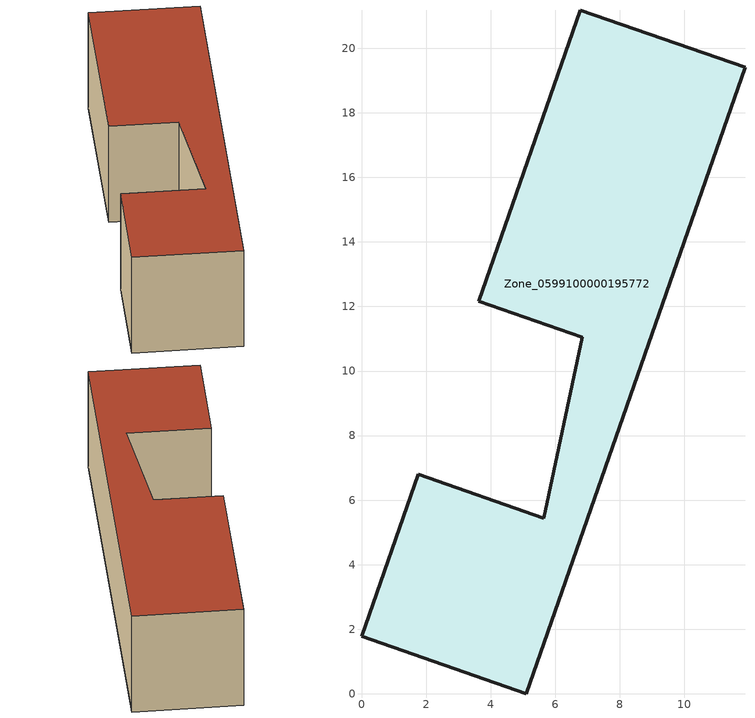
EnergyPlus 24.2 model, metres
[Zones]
Zone_0599100000195772
 floor ground (C_G): 6.83,11.04 3.63,12.16 6.78,21.18 11.88,19.41 5.1,0 0,1.78 1.76,6.79 5.64,5.44 z0
 wall outside (C_F): 11.88,19.41 6.78,21.18 3.63,12.16 6.83,11.04 5.64,5.44 1.76,6.79 0,1.78 5.1,0 11.88,19.41 z0:5.64
 roof outside (C_R): 0,1.78 5.1,0 11.88,19.41 6.78,21.18 3.63,12.16 6.83,11.04 5.64,5.44 1.76,6.79 z5.64
[BUILDING]
Pand.0599100000195772: North Axis=0; Terrain=City; Loads Convergence Tolerance Value=0.04; Temperature Convergence Tolerance Value=0.4; Solar Distribution=FullExterior; Maximum Number of Warmup Days=25; Minimum Number of Warmup Days=1
[Site:Location]
Rotterdam.The.Hague.AP_ZH_NLD Design_Conditions: Latitude=51.96; Longitude=4.45; Time Zone=1; Elevation=-4.5
[SITE:GROUNDTEMPERATURE:BUILDINGSURFACE]
18, 18, 18, 18, 18, 18, 18, 18, 18, 18, 18, 18
[MATERIAL] Thermal Absorptance=0.9; Solar Absorptance=0.7; Visible Absorptance=0.7
Name | Roughness | Thickness | Conductivity | Density | Specific Heat
G.TI.1992-2005 | MediumSmooth | 0.15 | 0.06 | 540 | 1210
F.TI.1992-2005 | Rough | 0.3 | 0.12 | 1920 | 840
R.TI.1992-2005 | MediumRough | 0.2 | 0.08 | 1500 | 1000
[CONSTRUCTION]
C_G: G.TI.1992-2005
C_F: F.TI.1992-2005
C_R: R.TI.1992-2005
[ZONE]
Zone_0599100000195772: Type=1; Multiplier=1; Ceiling Height=Autocalculate; Volume=Autocalculate; Floor Area=autocalculate; Part of Total Floor Area=Yes
[ZONEINFILTRATION:DESIGNFLOWRATE]
Infil_Zone_0599100000195772: Zone or ZoneList or Space or SpaceList=Zone_0599100000195772; Schedule=AlwaysOn; Design Flow Rate Calculation Method=Flow/Area; Flow Rate per Floor Area=0.0015; Constant Term Coefficient=1; Temperature Term Coefficient=0; Velocity Term Coefficient=0; Velocity Squared Term Coefficient=0
[HVACTEMPLATE:ZONE:IDEALLOADSAIRSYSTEM]
Zone_0599100000195772: Maximum Heating Supply Air Temperature=50; Minimum Cooling Supply Air Temperature=13; Maximum Heating Supply Air Humidity Ratio=0.0156; Minimum Cooling Supply Air Humidity Ratio=0.0077; Heating Limit=NoLimit; Cooling Limit=NoLimit; Dehumidification Control Type=ConstantSensibleHeatRatio; Cooling Sensible Heat Ratio=0.7; Dehumidification Setpoint=60; Humidification Control Type=None; Humidification Setpoint=30; Outdoor Air Method=None; Outdoor Air Flow Rate per Person=0.00944; Outdoor Air Flow Rate per Zone Floor Area=0; Outdoor Air Flow Rate per Zone=0; Demand Controlled Ventilation Type=None; Outdoor Air Economizer Type=NoEconomizer; Heat Recovery Type=None; Sensible Heat Recovery Effectiveness=0.7; Latent Heat Recovery Effectiveness=0.65
[ZONECONTROL:THERMOSTAT]
ThermostatControl_Zone_0599100000195772: Zone or ZoneList=Zone_0599100000195772; Control Type Schedule=DualSetpointControlType; Control 1=Thermostat_Zone_0599100000195772; Temperature Difference Between Cutout And Setpoint=0
[THERMOSTATSETPOINT:DUALSETPOINT]
Thermostat_Zone_0599100000195772: Heating Setpoint Temperature Schedule=HeatingSetpoint_Zone_0599100000195772; Cooling Setpoint Temperature Schedule=CoolingSetpoint_Zone_0599100000195772
[SCHEDULE:COMPACT]
HeatingSetpoint_Zone_0599100000195772: Through: 12/31, For: AllDays, Until: 24:00, 21
CoolingSetpoint_Zone_0599100000195772: Through: 12/31, For: AllDays, Until: 24:00, 24
DualSetpointControlType: Through: 12/31, For: AllDays, Until: 24:00, 4
AlwaysOn: Through: 12/31, For: AllDays, Until: 24:00, 1
